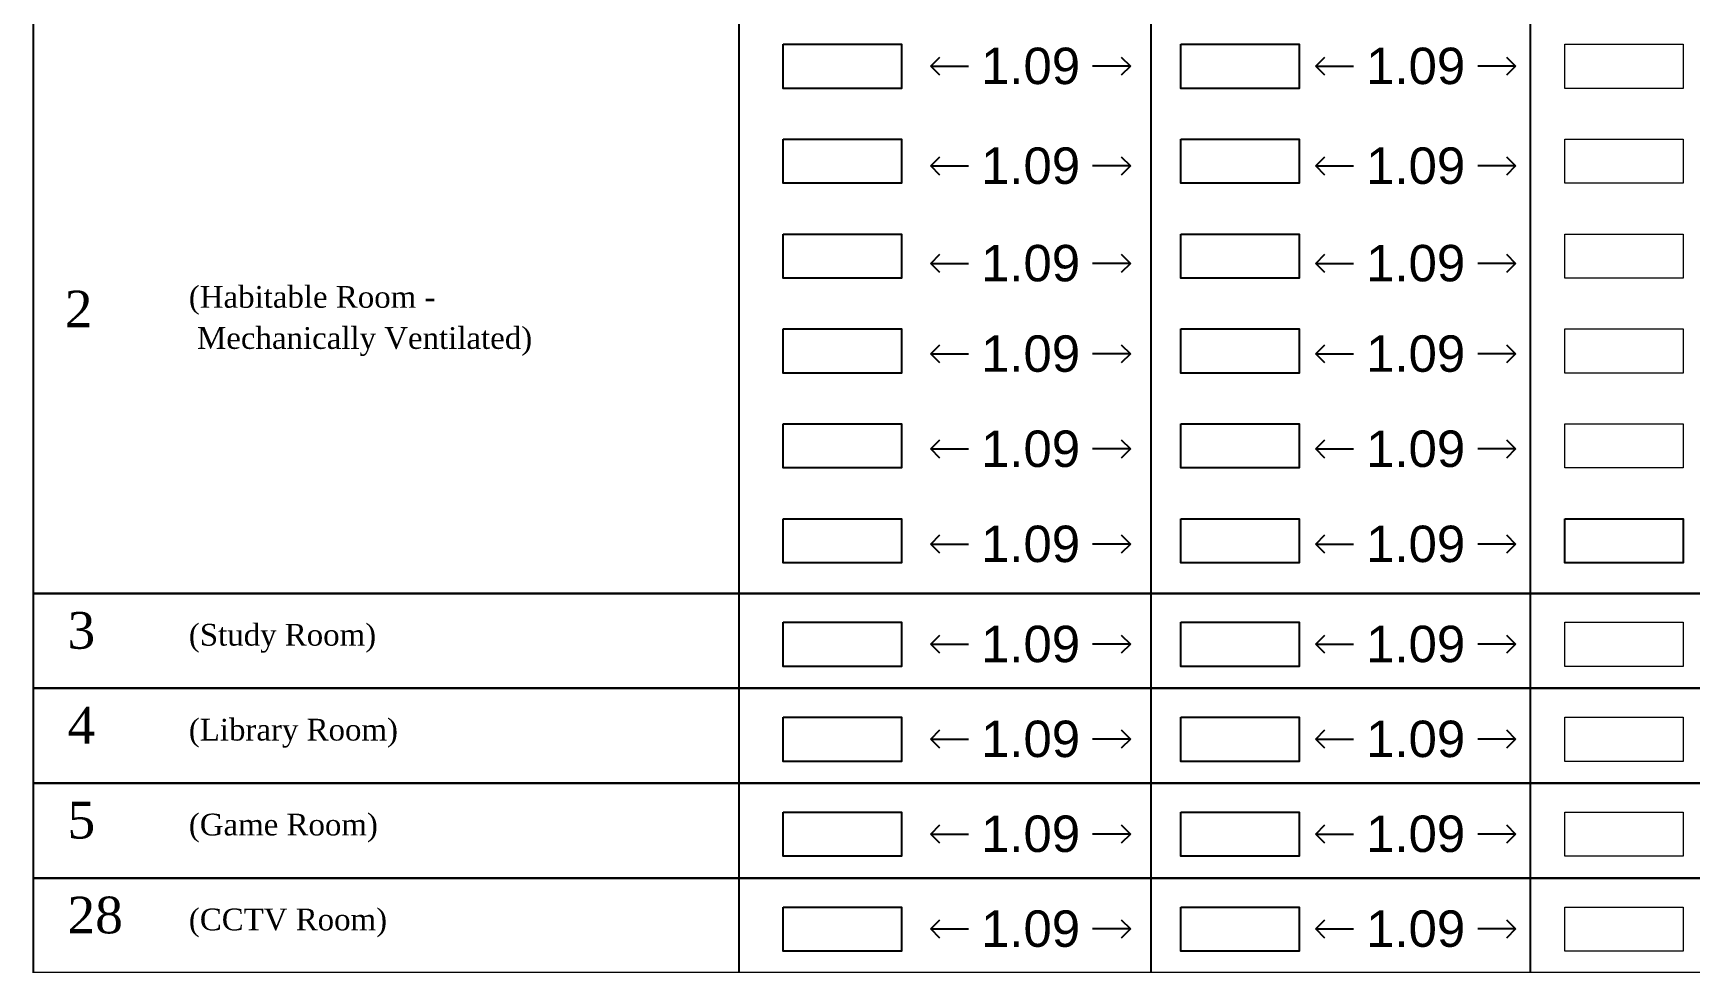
# Model space of a CAD drawing. Header units: millimetres. Extents: x -9481 to -9286, y 28694 to 28853.
# Drawn here: x -9461.73 to -9452.65, y 28756.23 to 28761.33 of the extents above; entities that cross this region are included whole.
import ezdxf

# ---------------------------------------------------------------- set-up
doc = ezdxf.new("R2010")
doc.units = ezdxf.units.MM
doc.header["$PDMODE"] = 34
doc.header["$PDSIZE"] = -15
doc.linetypes.add('CONTINULUS', pattern=[0])
for name, color, linetype, plot in [('BLK_1_FLR_0_REGULAR_ROOM_2', 7, 'Continuous', False), ('BLK_1_FLR_0_REGULAR_ROOM_3', 7, 'Continuous', False), ('BLK_1_FLR_0_REGULAR_ROOM_4', 7, 'Continuous', False), ('BLK_1_FLR_0_REGULAR_ROOM_5', 7, 'Continuous', False), ('BLK_1_FLR_0_REGULAR_ROOM_6', 7, 'Continuous', False), ('BLK_1_FLR_1_REGULAR_ROOM_1', 7, 'Continuous', False), ('BLK_1_FLR_1_REGULAR_ROOM_2', 7, 'Continuous', False), ('BLK_1_FLR_1_REGULAR_ROOM_6', 7, 'Continuous', False), ('BLK_1_FLR_2_REGULAR_ROOM_6', 7, 'Continuous', False)]:
    doc.layers.add(name, color=color, linetype=linetype, plot=plot)
for name, color, linetype in [('BLK_1_FLR_1_REGULAR_ROOM_3', 7, 'Continuous'), ('BLK_1_FLR_1_REGULAR_ROOM_4', 7, 'Continuous'), ('BLK_1_FLR_1_REGULAR_ROOM_5', 7, 'Continuous')]:
    doc.layers.add(name, color=color, linetype=linetype)
for name, color, linetype, lineweight in [('BLK_1_FLR_2_REGULAR_ROOM_1', 7, 'Continuous', 0), ('BLK_1_FLR_2_REGULAR_ROOM_2', 7, 'Continuous', 0), ('BLK_1_FLR_2_REGULAR_ROOM_3', 7, 'Continuous', 0), ('BLK_1_FLR_2_REGULAR_ROOM_4', 7, 'Continuous', 0), ('BLK_1_FLR_2_REGULAR_ROOM_5', 7, 'Continuous', 0), ('PLAN', 7, 'Continuous', 40)]:
    doc.layers.add(name, color=color, linetype=linetype, lineweight=lineweight)
doc.styles.add('Arial', font='arial.ttf', dxfattribs={"height": 0.2})
doc.styles.add('MtXpl_Georgia', font='georgiab.ttf')
doc.styles.add('style2', font='arial.ttf', dxfattribs={"height": 0.3})
doc.dimstyles.new('INT DIM', dxfattribs={"dimtxt": 0.3, "dimasz": 0.1, "dimexe": 0.18, "dimexo": 0.0625, "dimgap": 0.09, "dimtad": 0, "dimzin": 0, "dimdsep": 46, "dimtxsty": 'style2', "dimblk": 'OPEN90', "dimcen": 0.09, "dimse1": 1, "dimse2": 1, "dimclrd": 250, "dimclrt": 256, "dimadec": 0, "dimazin": 0, "dimtfac": 1, "dimtofl": 0, "dimtmove": 0, "dimatfit": 3, "dimfxl": 1, "dimtolj": 1, "dimtzin": 0, "dimlwd": -1, "dimarcsym": 0})

# ---------------------------------------------------------------- blocks, each defined once
blk = doc.blocks.new('_Open90')
at = {"layer": 'PLAN', "color": 0, "lineweight": -2}
for p, q in [((0, 0), (-1, 0)), ((-0.5, 0.5), (0, 0)), ((0, 0), (-0.5, -0.5))]:
    blk.add_line(p, q, dxfattribs=at)
blk = doc.blocks.new('*D77')
at = {"layer": 'BLK_1_FLR_1_REGULAR_ROOM_1', "color": 250}
for p, q in [((-9456.709144, 28761.152027), (-9456.601956, 28761.152027)), ((-9455.814168, 28761.152027), (-9455.921356, 28761.152027))]:
    blk.add_line(p, q, dxfattribs=at)
at = {"layer": 'Defpoints', "color": 0}
for p in [(-9456.809144, 28761.272102), (-9455.714168, 28761.272102), (-9455.714168, 28761.152027)]:
    blk.add_point(p, dxfattribs=at)
at = {"layer": 'BLK_1_FLR_1_REGULAR_ROOM_1', "color": 250, "xscale": 0.1, "yscale": 0.1, "zscale": 0.1, "rotation": 180}
blk.add_blockref('_Open90', (-9456.809144, 28761.152027), dxfattribs=at)
at = {"layer": 'BLK_1_FLR_1_REGULAR_ROOM_1', "color": 250, "xscale": 0.1, "yscale": 0.1, "zscale": 0.1}
blk.add_blockref('_Open90', (-9455.714168, 28761.152027), dxfattribs=at)
at = {"layer": 'BLK_1_FLR_1_REGULAR_ROOM_1', "linetype": 'CONTINULUS', "ltscale": 0.05, "insert": (-9456.261656, 28761.152027), "char_height": 0.2, "attachment_point": 5, "style": 'Arial', "bg_fill": 3, "box_fill_scale": 1.1, "bg_fill_color": 256, "bg_fill_true_color": 13158600, "bg_fill_transparency": 0}
blk.add_mtext('\\A1;1.09', dxfattribs=at)
blk = doc.blocks.new('*D78')
at = {"layer": 'BLK_1_FLR_1_REGULAR_ROOM_1', "color": 250}
for p, q in [((-9454.597308, 28761.152027), (-9454.490119, 28761.152027)), ((-9453.702331, 28761.152027), (-9453.809519, 28761.152027))]:
    blk.add_line(p, q, dxfattribs=at)
at = {"layer": 'Defpoints', "color": 0}
for p in [(-9454.697308, 28761.272102), (-9453.602331, 28761.272102), (-9453.602331, 28761.152027)]:
    blk.add_point(p, dxfattribs=at)
at = {"layer": 'BLK_1_FLR_1_REGULAR_ROOM_1', "color": 250, "xscale": 0.1, "yscale": 0.1, "zscale": 0.1, "rotation": 180}
blk.add_blockref('_Open90', (-9454.697308, 28761.152027), dxfattribs=at)
at = {"layer": 'BLK_1_FLR_1_REGULAR_ROOM_1', "color": 250, "xscale": 0.1, "yscale": 0.1, "zscale": 0.1}
blk.add_blockref('_Open90', (-9453.602331, 28761.152027), dxfattribs=at)
at = {"layer": 'BLK_1_FLR_1_REGULAR_ROOM_1', "linetype": 'CONTINULUS', "ltscale": 0.05, "insert": (-9454.149819, 28761.152027), "char_height": 0.2, "attachment_point": 5, "style": 'Arial', "bg_fill": 3, "box_fill_scale": 1.1, "bg_fill_color": 256, "bg_fill_true_color": 13158600, "bg_fill_transparency": 0}
blk.add_mtext('\\A1;1.09', dxfattribs=at)
blk = doc.blocks.new('*D82')
at = {"layer": 'BLK_1_FLR_0_REGULAR_ROOM_2', "color": 250}
for p, q in [((-9456.709144, 28760.604614), (-9456.601956, 28760.604614)), ((-9455.814168, 28760.604614), (-9455.921356, 28760.604614))]:
    blk.add_line(p, q, dxfattribs=at)
at = {"layer": 'Defpoints', "color": 0}
for p in [(-9456.809144, 28760.724689), (-9455.714168, 28760.724689), (-9455.714168, 28760.604614)]:
    blk.add_point(p, dxfattribs=at)
at = {"layer": 'BLK_1_FLR_0_REGULAR_ROOM_2', "color": 250, "xscale": 0.1, "yscale": 0.1, "zscale": 0.1, "rotation": 180}
blk.add_blockref('_Open90', (-9456.809144, 28760.604614), dxfattribs=at)
at = {"layer": 'BLK_1_FLR_0_REGULAR_ROOM_2', "color": 250, "xscale": 0.1, "yscale": 0.1, "zscale": 0.1}
blk.add_blockref('_Open90', (-9455.714168, 28760.604614), dxfattribs=at)
at = {"layer": 'BLK_1_FLR_0_REGULAR_ROOM_2', "linetype": 'CONTINULUS', "ltscale": 0.05, "insert": (-9456.261656, 28760.604614), "char_height": 0.2, "attachment_point": 5, "style": 'Arial', "bg_fill": 3, "box_fill_scale": 1.1, "bg_fill_color": 256, "bg_fill_true_color": 13158600, "bg_fill_transparency": 0}
blk.add_mtext('\\A1;1.09', dxfattribs=at)
blk = doc.blocks.new('*D83')
at = {"layer": 'BLK_1_FLR_1_REGULAR_ROOM_2', "color": 250}
for p, q in [((-9454.597308, 28760.604614), (-9454.490119, 28760.604614)), ((-9453.702331, 28760.604614), (-9453.809519, 28760.604614))]:
    blk.add_line(p, q, dxfattribs=at)
at = {"layer": 'Defpoints', "color": 0}
for p in [(-9454.697308, 28760.724689), (-9453.602331, 28760.724689), (-9453.602331, 28760.604614)]:
    blk.add_point(p, dxfattribs=at)
at = {"layer": 'BLK_1_FLR_1_REGULAR_ROOM_2', "color": 250, "xscale": 0.1, "yscale": 0.1, "zscale": 0.1, "rotation": 180}
blk.add_blockref('_Open90', (-9454.697308, 28760.604614), dxfattribs=at)
at = {"layer": 'BLK_1_FLR_1_REGULAR_ROOM_2', "color": 250, "xscale": 0.1, "yscale": 0.1, "zscale": 0.1}
blk.add_blockref('_Open90', (-9453.602331, 28760.604614), dxfattribs=at)
at = {"layer": 'BLK_1_FLR_1_REGULAR_ROOM_2', "linetype": 'CONTINULUS', "ltscale": 0.05, "insert": (-9454.149819, 28760.604614), "char_height": 0.2, "attachment_point": 5, "style": 'Arial', "bg_fill": 3, "box_fill_scale": 1.1, "bg_fill_color": 256, "bg_fill_true_color": 13158600, "bg_fill_transparency": 0}
blk.add_mtext('\\A1;1.09', dxfattribs=at)
blk = doc.blocks.new('*D87')
at = {"layer": 'BLK_1_FLR_0_REGULAR_ROOM_3', "color": 250}
for p, q in [((-9456.709144, 28760.069964), (-9456.601956, 28760.069964)), ((-9455.814168, 28760.069964), (-9455.921356, 28760.069964))]:
    blk.add_line(p, q, dxfattribs=at)
at = {"layer": 'Defpoints', "color": 0}
for p in [(-9456.809144, 28760.190038), (-9455.714168, 28760.190038), (-9455.714168, 28760.069964)]:
    blk.add_point(p, dxfattribs=at)
at = {"layer": 'BLK_1_FLR_0_REGULAR_ROOM_3', "color": 250, "xscale": 0.1, "yscale": 0.1, "zscale": 0.1, "rotation": 180}
blk.add_blockref('_Open90', (-9456.809144, 28760.069964), dxfattribs=at)
at = {"layer": 'BLK_1_FLR_0_REGULAR_ROOM_3', "color": 250, "xscale": 0.1, "yscale": 0.1, "zscale": 0.1}
blk.add_blockref('_Open90', (-9455.714168, 28760.069964), dxfattribs=at)
at = {"layer": 'BLK_1_FLR_0_REGULAR_ROOM_3', "linetype": 'CONTINULUS', "ltscale": 0.05, "insert": (-9456.261656, 28760.069964), "char_height": 0.2, "attachment_point": 5, "style": 'Arial', "bg_fill": 3, "box_fill_scale": 1.1, "bg_fill_color": 256, "bg_fill_true_color": 13158600, "bg_fill_transparency": 0}
blk.add_mtext('\\A1;1.09', dxfattribs=at)
blk = doc.blocks.new('*D88')
at = {"layer": 'BLK_1_FLR_1_REGULAR_ROOM_3', "color": 250}
for p, q in [((-9454.597308, 28760.069964), (-9454.490119, 28760.069964)), ((-9453.702331, 28760.069964), (-9453.809519, 28760.069964))]:
    blk.add_line(p, q, dxfattribs=at)
at = {"layer": 'Defpoints', "color": 0}
for p in [(-9454.697308, 28760.190038), (-9453.602331, 28760.190038), (-9453.602331, 28760.069964)]:
    blk.add_point(p, dxfattribs=at)
at = {"layer": 'BLK_1_FLR_1_REGULAR_ROOM_3', "color": 250, "xscale": 0.1, "yscale": 0.1, "zscale": 0.1, "rotation": 180}
blk.add_blockref('_Open90', (-9454.697308, 28760.069964), dxfattribs=at)
at = {"layer": 'BLK_1_FLR_1_REGULAR_ROOM_3', "color": 250, "xscale": 0.1, "yscale": 0.1, "zscale": 0.1}
blk.add_blockref('_Open90', (-9453.602331, 28760.069964), dxfattribs=at)
at = {"layer": 'BLK_1_FLR_1_REGULAR_ROOM_3', "linetype": 'CONTINULUS', "ltscale": 0.05, "insert": (-9454.149819, 28760.069964), "char_height": 0.2, "attachment_point": 5, "style": 'Arial', "bg_fill": 3, "box_fill_scale": 1.1, "bg_fill_color": 256, "bg_fill_true_color": 13158600, "bg_fill_transparency": 0}
blk.add_mtext('\\A1;1.09', dxfattribs=at)
blk = doc.blocks.new('*D92')
at = {"layer": 'BLK_1_FLR_0_REGULAR_ROOM_4', "color": 250, "ltscale": 0.75}
for p, q in [((-9456.709144, 28759.573484), (-9456.601956, 28759.573484)), ((-9455.814168, 28759.573484), (-9455.921356, 28759.573484))]:
    blk.add_line(p, q, dxfattribs=at)
at = {"layer": 'Defpoints', "color": 0}
for p in [(-9456.809144, 28759.693558), (-9455.714168, 28759.693558), (-9455.714168, 28759.573484)]:
    blk.add_point(p, dxfattribs=at)
at = {"layer": 'BLK_1_FLR_0_REGULAR_ROOM_4', "color": 250, "xscale": 0.1, "yscale": 0.1, "zscale": 0.1, "rotation": 180}
blk.add_blockref('_Open90', (-9456.809144, 28759.573484), dxfattribs=at)
at = {"layer": 'BLK_1_FLR_0_REGULAR_ROOM_4', "color": 250, "xscale": 0.1, "yscale": 0.1, "zscale": 0.1}
blk.add_blockref('_Open90', (-9455.714168, 28759.573484), dxfattribs=at)
at = {"layer": 'BLK_1_FLR_0_REGULAR_ROOM_4', "linetype": 'CONTINULUS', "ltscale": 0.05, "insert": (-9456.261656, 28759.573484), "char_height": 0.2, "attachment_point": 5, "style": 'Arial', "bg_fill": 3, "box_fill_scale": 1.1, "bg_fill_color": 256, "bg_fill_true_color": 13158600, "bg_fill_transparency": 0}
blk.add_mtext('\\A1;1.09', dxfattribs=at)
blk = doc.blocks.new('*D93')
at = {"layer": 'BLK_1_FLR_1_REGULAR_ROOM_4', "color": 250}
for p, q in [((-9454.597308, 28759.573484), (-9454.490119, 28759.573484)), ((-9453.702331, 28759.573484), (-9453.809519, 28759.573484))]:
    blk.add_line(p, q, dxfattribs=at)
at = {"layer": 'Defpoints', "color": 0}
for p in [(-9454.697308, 28759.693558), (-9453.602331, 28759.693558), (-9453.602331, 28759.573484)]:
    blk.add_point(p, dxfattribs=at)
at = {"layer": 'BLK_1_FLR_1_REGULAR_ROOM_4', "color": 250, "xscale": 0.1, "yscale": 0.1, "zscale": 0.1, "rotation": 180}
blk.add_blockref('_Open90', (-9454.697308, 28759.573484), dxfattribs=at)
at = {"layer": 'BLK_1_FLR_1_REGULAR_ROOM_4', "color": 250, "xscale": 0.1, "yscale": 0.1, "zscale": 0.1}
blk.add_blockref('_Open90', (-9453.602331, 28759.573484), dxfattribs=at)
at = {"layer": 'BLK_1_FLR_1_REGULAR_ROOM_4', "linetype": 'CONTINULUS', "ltscale": 0.05, "insert": (-9454.149819, 28759.573484), "char_height": 0.2, "attachment_point": 5, "style": 'Arial', "bg_fill": 3, "box_fill_scale": 1.1, "bg_fill_color": 256, "bg_fill_true_color": 13158600, "bg_fill_transparency": 0}
blk.add_mtext('\\A1;1.09', dxfattribs=at)
blk = doc.blocks.new('*D97')
at = {"layer": 'BLK_1_FLR_0_REGULAR_ROOM_5', "color": 250}
for p, q in [((-9456.709144, 28759.051537), (-9456.601956, 28759.051537)), ((-9455.814168, 28759.051537), (-9455.921356, 28759.051537))]:
    blk.add_line(p, q, dxfattribs=at)
at = {"layer": 'Defpoints', "color": 0}
for p in [(-9456.809144, 28759.171612), (-9455.714168, 28759.171612), (-9455.714168, 28759.051537)]:
    blk.add_point(p, dxfattribs=at)
at = {"layer": 'BLK_1_FLR_0_REGULAR_ROOM_5', "color": 250, "xscale": 0.1, "yscale": 0.1, "zscale": 0.1, "rotation": 180}
blk.add_blockref('_Open90', (-9456.809144, 28759.051537), dxfattribs=at)
at = {"layer": 'BLK_1_FLR_0_REGULAR_ROOM_5', "color": 250, "xscale": 0.1, "yscale": 0.1, "zscale": 0.1}
blk.add_blockref('_Open90', (-9455.714168, 28759.051537), dxfattribs=at)
at = {"layer": 'BLK_1_FLR_0_REGULAR_ROOM_5', "linetype": 'CONTINULUS', "ltscale": 0.05, "insert": (-9456.261656, 28759.051537), "char_height": 0.2, "attachment_point": 5, "style": 'Arial', "bg_fill": 3, "box_fill_scale": 1.1, "bg_fill_color": 256, "bg_fill_true_color": 13158600, "bg_fill_transparency": 0}
blk.add_mtext('\\A1;1.09', dxfattribs=at)
blk = doc.blocks.new('*D98')
at = {"layer": 'BLK_1_FLR_1_REGULAR_ROOM_5', "color": 250}
for p, q in [((-9454.597308, 28759.051537), (-9454.490119, 28759.051537)), ((-9453.702331, 28759.051537), (-9453.809519, 28759.051537))]:
    blk.add_line(p, q, dxfattribs=at)
at = {"layer": 'Defpoints', "color": 0}
for p in [(-9454.697308, 28759.171612), (-9453.602331, 28759.171612), (-9453.602331, 28759.051537)]:
    blk.add_point(p, dxfattribs=at)
at = {"layer": 'BLK_1_FLR_1_REGULAR_ROOM_5', "color": 250, "xscale": 0.1, "yscale": 0.1, "zscale": 0.1, "rotation": 180}
blk.add_blockref('_Open90', (-9454.697308, 28759.051537), dxfattribs=at)
at = {"layer": 'BLK_1_FLR_1_REGULAR_ROOM_5', "color": 250, "xscale": 0.1, "yscale": 0.1, "zscale": 0.1}
blk.add_blockref('_Open90', (-9453.602331, 28759.051537), dxfattribs=at)
at = {"layer": 'BLK_1_FLR_1_REGULAR_ROOM_5', "linetype": 'CONTINULUS', "ltscale": 0.05, "insert": (-9454.149819, 28759.051537), "char_height": 0.2, "attachment_point": 5, "style": 'Arial', "bg_fill": 3, "box_fill_scale": 1.1, "bg_fill_color": 256, "bg_fill_true_color": 13158600, "bg_fill_transparency": 0}
blk.add_mtext('\\A1;1.09', dxfattribs=at)
blk = doc.blocks.new('*D102')
at = {"layer": 'BLK_1_FLR_0_REGULAR_ROOM_6', "color": 250}
for p, q in [((-9456.709144, 28758.52962), (-9456.601956, 28758.52962)), ((-9455.814168, 28758.52962), (-9455.921356, 28758.52962))]:
    blk.add_line(p, q, dxfattribs=at)
at = {"layer": 'Defpoints', "color": 0}
for p in [(-9456.809144, 28758.649695), (-9455.714168, 28758.649695), (-9455.714168, 28758.52962)]:
    blk.add_point(p, dxfattribs=at)
at = {"layer": 'BLK_1_FLR_0_REGULAR_ROOM_6', "color": 250, "xscale": 0.1, "yscale": 0.1, "zscale": 0.1, "rotation": 180}
blk.add_blockref('_Open90', (-9456.809144, 28758.52962), dxfattribs=at)
at = {"layer": 'BLK_1_FLR_0_REGULAR_ROOM_6', "color": 250, "xscale": 0.1, "yscale": 0.1, "zscale": 0.1}
blk.add_blockref('_Open90', (-9455.714168, 28758.52962), dxfattribs=at)
at = {"layer": 'BLK_1_FLR_0_REGULAR_ROOM_6', "linetype": 'CONTINULUS', "ltscale": 0.05, "insert": (-9456.261656, 28758.52962), "char_height": 0.2, "attachment_point": 5, "style": 'Arial', "bg_fill": 3, "box_fill_scale": 1.1, "bg_fill_color": 256, "bg_fill_true_color": 13158600, "bg_fill_transparency": 0}
blk.add_mtext('\\A1;1.09', dxfattribs=at)
blk = doc.blocks.new('*D103')
at = {"layer": 'BLK_1_FLR_1_REGULAR_ROOM_6', "color": 250}
for p, q in [((-9454.597308, 28758.52962), (-9454.490119, 28758.52962)), ((-9453.702331, 28758.52962), (-9453.809519, 28758.52962))]:
    blk.add_line(p, q, dxfattribs=at)
at = {"layer": 'Defpoints', "color": 0}
for p in [(-9454.697308, 28758.649695), (-9453.602331, 28758.649695), (-9453.602331, 28758.52962)]:
    blk.add_point(p, dxfattribs=at)
at = {"layer": 'BLK_1_FLR_1_REGULAR_ROOM_6', "color": 250, "xscale": 0.1, "yscale": 0.1, "zscale": 0.1, "rotation": 180}
blk.add_blockref('_Open90', (-9454.697308, 28758.52962), dxfattribs=at)
at = {"layer": 'BLK_1_FLR_1_REGULAR_ROOM_6', "color": 250, "xscale": 0.1, "yscale": 0.1, "zscale": 0.1}
blk.add_blockref('_Open90', (-9453.602331, 28758.52962), dxfattribs=at)
at = {"layer": 'BLK_1_FLR_1_REGULAR_ROOM_6', "linetype": 'CONTINULUS', "ltscale": 0.05, "insert": (-9454.149819, 28758.52962), "char_height": 0.2, "attachment_point": 5, "style": 'Arial', "bg_fill": 3, "box_fill_scale": 1.1, "bg_fill_color": 256, "bg_fill_true_color": 13158600, "bg_fill_transparency": 0}
blk.add_mtext('\\A1;1.09', dxfattribs=at)
blk = doc.blocks.new('*D107')
at = {"layer": 'BLK_1_FLR_1_REGULAR_ROOM_1', "color": 250}
for p, q in [((-9456.709144, 28757.980366), (-9456.601956, 28757.980366)), ((-9455.814168, 28757.980366), (-9455.921356, 28757.980366))]:
    blk.add_line(p, q, dxfattribs=at)
at = {"layer": 'Defpoints', "color": 0}
for p in [(-9456.809144, 28758.100441), (-9455.714168, 28758.100441), (-9455.714168, 28757.980366)]:
    blk.add_point(p, dxfattribs=at)
at = {"layer": 'BLK_1_FLR_1_REGULAR_ROOM_1', "color": 250, "xscale": 0.1, "yscale": 0.1, "zscale": 0.1, "rotation": 180}
blk.add_blockref('_Open90', (-9456.809144, 28757.980366), dxfattribs=at)
at = {"layer": 'BLK_1_FLR_1_REGULAR_ROOM_1', "color": 250, "xscale": 0.1, "yscale": 0.1, "zscale": 0.1}
blk.add_blockref('_Open90', (-9455.714168, 28757.980366), dxfattribs=at)
at = {"layer": 'BLK_1_FLR_1_REGULAR_ROOM_1', "linetype": 'CONTINULUS', "ltscale": 0.05, "insert": (-9456.261656, 28757.980366), "char_height": 0.2, "attachment_point": 5, "style": 'Arial', "bg_fill": 3, "box_fill_scale": 1.1, "bg_fill_color": 256, "bg_fill_true_color": 13158600, "bg_fill_transparency": 0}
blk.add_mtext('\\A1;1.09', dxfattribs=at)
blk = doc.blocks.new('*D108')
at = {"layer": 'BLK_1_FLR_1_REGULAR_ROOM_1', "color": 250}
for p, q in [((-9454.597308, 28757.980366), (-9454.490119, 28757.980366)), ((-9453.702331, 28757.980366), (-9453.809519, 28757.980366))]:
    blk.add_line(p, q, dxfattribs=at)
at = {"layer": 'Defpoints', "color": 0}
for p in [(-9454.697308, 28758.100441), (-9453.602331, 28758.100441), (-9453.602331, 28757.980366)]:
    blk.add_point(p, dxfattribs=at)
at = {"layer": 'BLK_1_FLR_1_REGULAR_ROOM_1', "color": 250, "xscale": 0.1, "yscale": 0.1, "zscale": 0.1, "rotation": 180}
blk.add_blockref('_Open90', (-9454.697308, 28757.980366), dxfattribs=at)
at = {"layer": 'BLK_1_FLR_1_REGULAR_ROOM_1', "color": 250, "xscale": 0.1, "yscale": 0.1, "zscale": 0.1}
blk.add_blockref('_Open90', (-9453.602331, 28757.980366), dxfattribs=at)
at = {"layer": 'BLK_1_FLR_1_REGULAR_ROOM_1', "linetype": 'CONTINULUS', "ltscale": 0.05, "insert": (-9454.149819, 28757.980366), "char_height": 0.2, "attachment_point": 5, "style": 'Arial', "bg_fill": 3, "box_fill_scale": 1.1, "bg_fill_color": 256, "bg_fill_true_color": 13158600, "bg_fill_transparency": 0}
blk.add_mtext('\\A1;1.09', dxfattribs=at)
blk = doc.blocks.new('*D114')
at = {"layer": 'BLK_1_FLR_1_REGULAR_ROOM_1', "color": 250}
for p, q in [((-9456.709144, 28757.45972), (-9456.601956, 28757.45972)), ((-9455.814168, 28757.45972), (-9455.921356, 28757.45972))]:
    blk.add_line(p, q, dxfattribs=at)
at = {"layer": 'Defpoints', "color": 0}
for p in [(-9456.809144, 28757.579794), (-9455.714168, 28757.579794), (-9455.714168, 28757.45972)]:
    blk.add_point(p, dxfattribs=at)
at = {"layer": 'BLK_1_FLR_1_REGULAR_ROOM_1', "color": 250, "xscale": 0.1, "yscale": 0.1, "zscale": 0.1, "rotation": 180}
blk.add_blockref('_Open90', (-9456.809144, 28757.45972), dxfattribs=at)
at = {"layer": 'BLK_1_FLR_1_REGULAR_ROOM_1', "color": 250, "xscale": 0.1, "yscale": 0.1, "zscale": 0.1}
blk.add_blockref('_Open90', (-9455.714168, 28757.45972), dxfattribs=at)
at = {"layer": 'BLK_1_FLR_1_REGULAR_ROOM_1', "linetype": 'CONTINULUS', "ltscale": 0.05, "insert": (-9456.261656, 28757.45972), "char_height": 0.2, "attachment_point": 5, "style": 'Arial', "bg_fill": 3, "box_fill_scale": 1.1, "bg_fill_color": 256, "bg_fill_true_color": 13158600, "bg_fill_transparency": 0}
blk.add_mtext('\\A1;1.09', dxfattribs=at)
blk = doc.blocks.new('*D115')
at = {"layer": 'BLK_1_FLR_1_REGULAR_ROOM_1', "color": 250}
for p, q in [((-9454.597308, 28757.45972), (-9454.490119, 28757.45972)), ((-9453.702331, 28757.45972), (-9453.809519, 28757.45972))]:
    blk.add_line(p, q, dxfattribs=at)
at = {"layer": 'Defpoints', "color": 0}
for p in [(-9454.697308, 28757.579794), (-9453.602331, 28757.579794), (-9453.602331, 28757.45972)]:
    blk.add_point(p, dxfattribs=at)
at = {"layer": 'BLK_1_FLR_1_REGULAR_ROOM_1', "color": 250, "xscale": 0.1, "yscale": 0.1, "zscale": 0.1, "rotation": 180}
blk.add_blockref('_Open90', (-9454.697308, 28757.45972), dxfattribs=at)
at = {"layer": 'BLK_1_FLR_1_REGULAR_ROOM_1', "color": 250, "xscale": 0.1, "yscale": 0.1, "zscale": 0.1}
blk.add_blockref('_Open90', (-9453.602331, 28757.45972), dxfattribs=at)
at = {"layer": 'BLK_1_FLR_1_REGULAR_ROOM_1', "linetype": 'CONTINULUS', "ltscale": 0.05, "insert": (-9454.149819, 28757.45972), "char_height": 0.2, "attachment_point": 5, "style": 'Arial', "bg_fill": 3, "box_fill_scale": 1.1, "bg_fill_color": 256, "bg_fill_true_color": 13158600, "bg_fill_transparency": 0}
blk.add_mtext('\\A1;1.09', dxfattribs=at)
blk = doc.blocks.new('*D121')
at = {"layer": 'BLK_1_FLR_1_REGULAR_ROOM_1', "color": 250}
for p, q in [((-9456.709144, 28756.939073), (-9456.601956, 28756.939073)), ((-9455.814168, 28756.939073), (-9455.921356, 28756.939073))]:
    blk.add_line(p, q, dxfattribs=at)
at = {"layer": 'Defpoints', "color": 0}
for p in [(-9456.809144, 28757.059147), (-9455.714168, 28757.059147), (-9455.714168, 28756.939073)]:
    blk.add_point(p, dxfattribs=at)
at = {"layer": 'BLK_1_FLR_1_REGULAR_ROOM_1', "color": 250, "xscale": 0.1, "yscale": 0.1, "zscale": 0.1, "rotation": 180}
blk.add_blockref('_Open90', (-9456.809144, 28756.939073), dxfattribs=at)
at = {"layer": 'BLK_1_FLR_1_REGULAR_ROOM_1', "color": 250, "xscale": 0.1, "yscale": 0.1, "zscale": 0.1}
blk.add_blockref('_Open90', (-9455.714168, 28756.939073), dxfattribs=at)
at = {"layer": 'BLK_1_FLR_1_REGULAR_ROOM_1', "linetype": 'CONTINULUS', "ltscale": 0.05, "insert": (-9456.261656, 28756.939073), "char_height": 0.2, "attachment_point": 5, "style": 'Arial', "bg_fill": 3, "box_fill_scale": 1.1, "bg_fill_color": 256, "bg_fill_true_color": 13158600, "bg_fill_transparency": 0}
blk.add_mtext('\\A1;1.09', dxfattribs=at)
blk = doc.blocks.new('*D122')
at = {"layer": 'BLK_1_FLR_1_REGULAR_ROOM_1', "color": 250}
for p, q in [((-9454.597308, 28756.939073), (-9454.490119, 28756.939073)), ((-9453.702331, 28756.939073), (-9453.809519, 28756.939073))]:
    blk.add_line(p, q, dxfattribs=at)
at = {"layer": 'Defpoints', "color": 0}
for p in [(-9454.697308, 28757.059147), (-9453.602331, 28757.059147), (-9453.602331, 28756.939073)]:
    blk.add_point(p, dxfattribs=at)
at = {"layer": 'BLK_1_FLR_1_REGULAR_ROOM_1', "color": 250, "xscale": 0.1, "yscale": 0.1, "zscale": 0.1, "rotation": 180}
blk.add_blockref('_Open90', (-9454.697308, 28756.939073), dxfattribs=at)
at = {"layer": 'BLK_1_FLR_1_REGULAR_ROOM_1', "color": 250, "xscale": 0.1, "yscale": 0.1, "zscale": 0.1}
blk.add_blockref('_Open90', (-9453.602331, 28756.939073), dxfattribs=at)
at = {"layer": 'BLK_1_FLR_1_REGULAR_ROOM_1', "linetype": 'CONTINULUS', "ltscale": 0.05, "insert": (-9454.149819, 28756.939073), "char_height": 0.2, "attachment_point": 5, "style": 'Arial', "bg_fill": 3, "box_fill_scale": 1.1, "bg_fill_color": 256, "bg_fill_true_color": 13158600, "bg_fill_transparency": 0}
blk.add_mtext('\\A1;1.09', dxfattribs=at)
blk = doc.blocks.new('*D128')
at = {"layer": 'BLK_1_FLR_1_REGULAR_ROOM_1', "color": 250}
for p, q in [((-9456.709144, 28756.418426), (-9456.601956, 28756.418426)), ((-9455.814168, 28756.418426), (-9455.921356, 28756.418426))]:
    blk.add_line(p, q, dxfattribs=at)
at = {"layer": 'Defpoints', "color": 0}
for p in [(-9456.809144, 28756.5385), (-9455.714168, 28756.5385), (-9455.714168, 28756.418426)]:
    blk.add_point(p, dxfattribs=at)
at = {"layer": 'BLK_1_FLR_1_REGULAR_ROOM_1', "color": 250, "xscale": 0.1, "yscale": 0.1, "zscale": 0.1, "rotation": 180}
blk.add_blockref('_Open90', (-9456.809144, 28756.418426), dxfattribs=at)
at = {"layer": 'BLK_1_FLR_1_REGULAR_ROOM_1', "color": 250, "xscale": 0.1, "yscale": 0.1, "zscale": 0.1}
blk.add_blockref('_Open90', (-9455.714168, 28756.418426), dxfattribs=at)
at = {"layer": 'BLK_1_FLR_1_REGULAR_ROOM_1', "linetype": 'CONTINULUS', "ltscale": 0.05, "insert": (-9456.261656, 28756.418426), "char_height": 0.2, "attachment_point": 5, "style": 'Arial', "bg_fill": 3, "box_fill_scale": 1.1, "bg_fill_color": 256, "bg_fill_true_color": 13158600, "bg_fill_transparency": 0}
blk.add_mtext('\\A1;1.09', dxfattribs=at)
blk = doc.blocks.new('*D129')
at = {"layer": 'BLK_1_FLR_1_REGULAR_ROOM_1', "color": 250}
for p, q in [((-9454.597308, 28756.418426), (-9454.490119, 28756.418426)), ((-9453.702331, 28756.418426), (-9453.809519, 28756.418426))]:
    blk.add_line(p, q, dxfattribs=at)
at = {"layer": 'Defpoints', "color": 0}
for p in [(-9454.697308, 28756.5385), (-9453.602331, 28756.5385), (-9453.602331, 28756.418426)]:
    blk.add_point(p, dxfattribs=at)
at = {"layer": 'BLK_1_FLR_1_REGULAR_ROOM_1', "color": 250, "xscale": 0.1, "yscale": 0.1, "zscale": 0.1, "rotation": 180}
blk.add_blockref('_Open90', (-9454.697308, 28756.418426), dxfattribs=at)
at = {"layer": 'BLK_1_FLR_1_REGULAR_ROOM_1', "color": 250, "xscale": 0.1, "yscale": 0.1, "zscale": 0.1}
blk.add_blockref('_Open90', (-9453.602331, 28756.418426), dxfattribs=at)
at = {"layer": 'BLK_1_FLR_1_REGULAR_ROOM_1', "linetype": 'CONTINULUS', "ltscale": 0.05, "insert": (-9454.149819, 28756.418426), "char_height": 0.2, "attachment_point": 5, "style": 'Arial', "bg_fill": 3, "box_fill_scale": 1.1, "bg_fill_color": 256, "bg_fill_true_color": 13158600, "bg_fill_transparency": 0}
blk.add_mtext('\\A1;1.09', dxfattribs=at)

msp = doc.modelspace()

# ---------------------------------------------------------------- linework, layer by layer
for p, q in [((-9461.731845, 28761.38323), (-9461.731845, 28758.259349)), ((-9457.862239, 28761.38323), (-9457.862239, 28760.862583)), ((-9455.60159, 28761.38323), (-9455.60159, 28760.862583)), ((-9453.52083, 28761.38323), (-9453.52083, 28760.862583)), ((-9457.862239, 28760.862583), (-9457.862239, 28760.341936)), ((-9455.60159, 28760.862583), (-9455.60159, 28758.259349)), ((-9453.52083, 28760.862583), (-9453.52083, 28758.259349)), ((-9457.862239, 28760.341936), (-9457.862239, 28759.821289)), ((-9457.862239, 28759.821289), (-9457.862239, 28759.300642)), ((-9457.862239, 28759.300642), (-9457.862239, 28758.779996)), ((-9457.862239, 28758.779996), (-9457.862239, 28758.259349)), ((-9461.731845, 28758.259349), (-9461.731845, 28757.737198)), ((-9457.862239, 28758.259349), (-9457.862239, 28757.738702)), ((-9455.60159, 28758.259349), (-9455.60159, 28757.738702)), ((-9453.52083, 28758.259349), (-9453.52083, 28757.738702)), ((-9461.731845, 28757.738702), (-9461.731845, 28757.216551)), ((-9457.862239, 28757.738702), (-9457.862239, 28757.218055)), ((-9455.60159, 28757.738702), (-9455.60159, 28757.218055)), ((-9453.52083, 28757.738702), (-9453.52083, 28757.218055)), ((-9461.731845, 28757.218055), (-9461.731845, 28756.695905)), ((-9457.862239, 28757.218055), (-9457.862239, 28756.697408)), ((-9455.60159, 28757.218055), (-9455.60159, 28756.697408)), ((-9453.52083, 28757.218055), (-9453.52083, 28756.697408)), ((-9461.731845, 28756.697408), (-9461.731845, 28756.175258)), ((-9457.862239, 28756.697408), (-9457.862239, 28756.176761)), ((-9455.60159, 28756.697408), (-9455.60159, 28756.176761)), ((-9453.52083, 28756.697408), (-9453.52083, 28756.176761))]:
    msp.add_line(p, q)
for points in [[(-9442.229952, 28760.862583), (-9442.229952, 28758.259349), (-9461.731845, 28758.259349)], [(-9461.731845, 28758.259349), (-9442.229952, 28758.259349), (-9442.229952, 28757.738702), (-9461.731845, 28757.738702)], [(-9461.731845, 28757.738702), (-9442.229952, 28757.738702), (-9442.229952, 28757.218055), (-9461.731845, 28757.218055)], [(-9461.731845, 28757.218055), (-9442.229952, 28757.218055), (-9442.229952, 28756.697408), (-9461.731845, 28756.697408)], [(-9461.731845, 28756.697408), (-9442.229952, 28756.697408), (-9442.229952, 28756.176761), (-9461.731845, 28756.176761)]]:
    msp.add_lwpolyline(points)
at = {"layer": 'BLK_1_FLR_0_REGULAR_ROOM_2', "color": 2}
msp.add_lwpolyline([(-9457.618919, 28760.751455), (-9456.969738, 28760.751455), (-9456.969738, 28760.509306), (-9457.618919, 28760.509306)], close=True, dxfattribs=at)
at = {"layer": 'BLK_1_FLR_0_REGULAR_ROOM_3', "color": 2}
msp.add_lwpolyline([(-9457.618919, 28760.230808), (-9456.969738, 28760.230808), (-9456.969738, 28759.988659), (-9457.618919, 28759.988659)], close=True, dxfattribs=at)
at = {"layer": 'BLK_1_FLR_0_REGULAR_ROOM_4', "color": 2, "ltscale": 0.75}
msp.add_lwpolyline([(-9457.618919, 28759.710161), (-9456.969738, 28759.710161), (-9456.969738, 28759.468012), (-9457.618919, 28759.468012)], close=True, dxfattribs=at)
at = {"layer": 'BLK_1_FLR_0_REGULAR_ROOM_5', "color": 2}
msp.add_lwpolyline([(-9457.618919, 28759.189514), (-9456.969738, 28759.189514), (-9456.969738, 28758.947365), (-9457.618919, 28758.947365)], close=True, dxfattribs=at)
at = {"layer": 'BLK_1_FLR_0_REGULAR_ROOM_6', "color": 2}
msp.add_lwpolyline([(-9457.618919, 28758.668867), (-9456.969738, 28758.668867), (-9456.969738, 28758.426718), (-9457.618919, 28758.426718)], close=True, dxfattribs=at)
at = {"layer": 'BLK_1_FLR_1_REGULAR_ROOM_1', "color": 2}
for points in [[(-9457.618919, 28761.272102), (-9456.969738, 28761.272102), (-9456.969738, 28761.029953), (-9457.618919, 28761.029953)], [(-9455.438089, 28761.272102), (-9454.788908, 28761.272102), (-9454.788908, 28761.029953), (-9455.438089, 28761.029953)]]:
    msp.add_lwpolyline(points, close=True, dxfattribs=at)
at = {"layer": 'BLK_1_FLR_1_REGULAR_ROOM_1', "color": 3}
for points in [[(-9457.618919, 28758.100441), (-9456.969738, 28758.100441), (-9456.969738, 28757.858292), (-9457.618919, 28757.858292)], [(-9455.438089, 28758.100441), (-9454.788908, 28758.100441), (-9454.788908, 28757.858292), (-9455.438089, 28757.858292)]]:
    msp.add_lwpolyline(points, close=True, dxfattribs=at)
at = {"layer": 'BLK_1_FLR_1_REGULAR_ROOM_1', "color": 4}
for points in [[(-9457.618919, 28757.579794), (-9456.969738, 28757.579794), (-9456.969738, 28757.337645), (-9457.618919, 28757.337645)], [(-9455.438089, 28757.579794), (-9454.788908, 28757.579794), (-9454.788908, 28757.337645), (-9455.438089, 28757.337645)]]:
    msp.add_lwpolyline(points, close=True, dxfattribs=at)
at = {"layer": 'BLK_1_FLR_1_REGULAR_ROOM_1', "color": 5}
for points in [[(-9457.618919, 28757.059147), (-9456.969738, 28757.059147), (-9456.969738, 28756.816998), (-9457.618919, 28756.816998)], [(-9455.438089, 28757.059147), (-9454.788908, 28757.059147), (-9454.788908, 28756.816998), (-9455.438089, 28756.816998)]]:
    msp.add_lwpolyline(points, close=True, dxfattribs=at)
at = {"layer": 'BLK_1_FLR_1_REGULAR_ROOM_1', "color": 28}
for points in [[(-9457.618919, 28756.5385), (-9456.969738, 28756.5385), (-9456.969738, 28756.296351), (-9457.618919, 28756.296351)], [(-9455.438089, 28756.5385), (-9454.788908, 28756.5385), (-9454.788908, 28756.296351), (-9455.438089, 28756.296351)]]:
    msp.add_lwpolyline(points, close=True, dxfattribs=at)
at = {"layer": 'BLK_1_FLR_1_REGULAR_ROOM_2', "color": 2}
msp.add_lwpolyline([(-9455.438089, 28760.751455), (-9454.788908, 28760.751455), (-9454.788908, 28760.509306), (-9455.438089, 28760.509306)], close=True, dxfattribs=at)
at = {"layer": 'BLK_1_FLR_1_REGULAR_ROOM_3', "color": 2}
msp.add_lwpolyline([(-9455.438089, 28760.230808), (-9454.788908, 28760.230808), (-9454.788908, 28759.988659), (-9455.438089, 28759.988659)], close=True, dxfattribs=at)
at = {"layer": 'BLK_1_FLR_1_REGULAR_ROOM_4', "color": 2}
msp.add_lwpolyline([(-9455.438089, 28759.710161), (-9454.788908, 28759.710161), (-9454.788908, 28759.468012), (-9455.438089, 28759.468012)], close=True, dxfattribs=at)
at = {"layer": 'BLK_1_FLR_1_REGULAR_ROOM_5', "color": 2}
msp.add_lwpolyline([(-9455.438089, 28759.189514), (-9454.788908, 28759.189514), (-9454.788908, 28758.947365), (-9455.438089, 28758.947365)], close=True, dxfattribs=at)
at = {"layer": 'BLK_1_FLR_1_REGULAR_ROOM_6', "color": 2}
msp.add_lwpolyline([(-9455.438089, 28758.668867), (-9454.788908, 28758.668867), (-9454.788908, 28758.426718), (-9455.438089, 28758.426718)], close=True, dxfattribs=at)
at = {"layer": 'BLK_1_FLR_2_REGULAR_ROOM_1', "color": 2}
msp.add_lwpolyline([(-9453.331628, 28761.272102), (-9452.682447, 28761.272102), (-9452.682447, 28761.029953), (-9453.331628, 28761.029953)], close=True, dxfattribs=at)
at = {"layer": 'BLK_1_FLR_2_REGULAR_ROOM_1', "color": 3}
msp.add_lwpolyline([(-9453.331628, 28758.100441), (-9452.682447, 28758.100441), (-9452.682447, 28757.858292), (-9453.331628, 28757.858292)], close=True, dxfattribs=at)
at = {"layer": 'BLK_1_FLR_2_REGULAR_ROOM_1', "color": 4}
msp.add_lwpolyline([(-9453.331628, 28757.579794), (-9452.682447, 28757.579794), (-9452.682447, 28757.337645), (-9453.331628, 28757.337645)], close=True, dxfattribs=at)
at = {"layer": 'BLK_1_FLR_2_REGULAR_ROOM_1', "color": 5}
msp.add_lwpolyline([(-9453.331628, 28757.059147), (-9452.682447, 28757.059147), (-9452.682447, 28756.816998), (-9453.331628, 28756.816998)], close=True, dxfattribs=at)
at = {"layer": 'BLK_1_FLR_2_REGULAR_ROOM_1', "color": 28}
msp.add_lwpolyline([(-9453.331628, 28756.5385), (-9452.682447, 28756.5385), (-9452.682447, 28756.296351), (-9453.331628, 28756.296351)], close=True, dxfattribs=at)
at = {"layer": 'BLK_1_FLR_2_REGULAR_ROOM_2', "color": 2}
msp.add_lwpolyline([(-9453.331628, 28760.751455), (-9452.682447, 28760.751455), (-9452.682447, 28760.509306), (-9453.331628, 28760.509306)], close=True, dxfattribs=at)
at = {"layer": 'BLK_1_FLR_2_REGULAR_ROOM_3', "color": 2}
msp.add_lwpolyline([(-9453.331628, 28760.230808), (-9452.682447, 28760.230808), (-9452.682447, 28759.988659), (-9453.331628, 28759.988659)], close=True, dxfattribs=at)
at = {"layer": 'BLK_1_FLR_2_REGULAR_ROOM_4', "color": 2}
msp.add_lwpolyline([(-9453.331628, 28759.710161), (-9452.682447, 28759.710161), (-9452.682447, 28759.468012), (-9453.331628, 28759.468012)], close=True, dxfattribs=at)
at = {"layer": 'BLK_1_FLR_2_REGULAR_ROOM_5', "color": 2}
msp.add_lwpolyline([(-9453.331628, 28759.189514), (-9452.682447, 28759.189514), (-9452.682447, 28758.947365), (-9453.331628, 28758.947365)], close=True, dxfattribs=at)
at = {"layer": 'BLK_1_FLR_2_REGULAR_ROOM_6', "color": 2}
msp.add_lwpolyline([(-9453.331628, 28758.668867), (-9452.682447, 28758.668867), (-9452.682447, 28758.426718), (-9453.331628, 28758.426718)], close=True, dxfattribs=at)

# ---------------------------------------------------------------- texts
at = {"linetype": 'CONTINULUS', "style": 'MtXpl_Georgia'}
for s, height, p in [('2', 0.201222, (-9461.558399, 28759.718938)), ('(Habitable Room -', 0.119406, (-9460.877842, 28759.82635)), (' Mechanically Ventilated)', 0.119406, (-9460.877842, 28759.600742)), ('3', 0.201222, (-9461.543382, 28757.955833)), ('(Study Room)', 0.119406, (-9460.877842, 28757.972512)), ('4', 0.201222, (-9461.543382, 28757.435186)), ('(Library Room)', 0.119406, (-9460.877842, 28757.451865)), ('5', 0.201222, (-9461.543382, 28756.914539)), ('(Game Room)', 0.119406, (-9460.877842, 28756.931218)), ('28', 0.201222, (-9461.543382, 28756.393892)), ('(CCTV Room)', 0.119406, (-9460.877842, 28756.410571))]:
    msp.add_text(s, height=height, dxfattribs=at).set_placement(p)

# ---------------------------------------------------------------- dimensions: what is measured, and where the dimension line sits
at = {"layer": 'BLK_1_FLR_1_REGULAR_ROOM_1', "color": 2}
for base, p1, p2, picture, middle in [((-9455.714168, 28761.152027), (-9456.809144, 28761.272102), (-9455.714168, 28761.272102), '*D77', (-9456.261656, 28761.152027)), ((-9453.602331, 28761.152027), (-9454.697308, 28761.272102), (-9453.602331, 28761.272102), '*D78', (-9454.149819, 28761.152027))]:
    dim = msp.add_linear_dim(base=base, p1=p1, p2=p2, dimstyle='INT DIM', override={"dimtxt": 0.2, "dimtxsty": 'Arial', "dimfxl": 0.125, "dimtfill": 1, "dimtfillclr": 7, "dimarcsym": 1}, dxfattribs=at)
    dim.commit()
    dim.dimension.update_dxf_attribs({"geometry": picture, "text_midpoint": middle})

# ---------------------------------------------------------------- next in the draw order: dimensions: what is measured, and where the dimension line sits
at = {"layer": 'BLK_1_FLR_0_REGULAR_ROOM_2', "color": 2}
dim = msp.add_linear_dim(base=(-9455.714168, 28760.604614), p1=(-9456.809144, 28760.724689), p2=(-9455.714168, 28760.724689), dimstyle='INT DIM', override={"dimtxt": 0.2, "dimtxsty": 'Arial', "dimfxl": 0.125, "dimtfill": 1, "dimtfillclr": 7, "dimarcsym": 1}, dxfattribs=at)
dim.commit()
dim.dimension.update_dxf_attribs({"geometry": '*D82', "text_midpoint": (-9456.261656, 28760.604614)})
at = {"layer": 'BLK_1_FLR_0_REGULAR_ROOM_3', "color": 2}
dim = msp.add_linear_dim(base=(-9455.714168, 28760.069964), p1=(-9456.809144, 28760.190038), p2=(-9455.714168, 28760.190038), dimstyle='INT DIM', override={"dimtxt": 0.2, "dimtxsty": 'Arial', "dimfxl": 0.125, "dimtfill": 1, "dimtfillclr": 7, "dimarcsym": 1}, dxfattribs=at)
dim.commit()
dim.dimension.update_dxf_attribs({"geometry": '*D87', "text_midpoint": (-9456.261656, 28760.069964)})
at = {"layer": 'BLK_1_FLR_0_REGULAR_ROOM_4', "color": 2, "ltscale": 0.75}
dim = msp.add_linear_dim(base=(-9455.714168, 28759.573484), p1=(-9456.809144, 28759.693558), p2=(-9455.714168, 28759.693558), dimstyle='INT DIM', override={"dimtxt": 0.2, "dimtxsty": 'Arial', "dimfxl": 0.125, "dimtfill": 1, "dimtfillclr": 7, "dimarcsym": 1}, dxfattribs=at)
dim.commit()
dim.dimension.update_dxf_attribs({"geometry": '*D92', "text_midpoint": (-9456.261656, 28759.573484)})
at = {"layer": 'BLK_1_FLR_0_REGULAR_ROOM_5', "color": 2}
dim = msp.add_linear_dim(base=(-9455.714168, 28759.051537), p1=(-9456.809144, 28759.171612), p2=(-9455.714168, 28759.171612), dimstyle='INT DIM', override={"dimtxt": 0.2, "dimtxsty": 'Arial', "dimfxl": 0.125, "dimtfill": 1, "dimtfillclr": 7, "dimarcsym": 1}, dxfattribs=at)
dim.commit()
dim.dimension.update_dxf_attribs({"geometry": '*D97', "text_midpoint": (-9456.261656, 28759.051537)})
at = {"layer": 'BLK_1_FLR_0_REGULAR_ROOM_6', "color": 2}
dim = msp.add_linear_dim(base=(-9455.714168, 28758.52962), p1=(-9456.809144, 28758.649695), p2=(-9455.714168, 28758.649695), dimstyle='INT DIM', override={"dimtxt": 0.2, "dimtxsty": 'Arial', "dimfxl": 0.125, "dimtfill": 1, "dimtfillclr": 7, "dimarcsym": 1}, dxfattribs=at)
dim.commit()
dim.dimension.update_dxf_attribs({"geometry": '*D102', "text_midpoint": (-9456.261656, 28758.52962)})
at = {"layer": 'BLK_1_FLR_1_REGULAR_ROOM_1', "color": 3}
for base, p1, p2, picture, middle in [((-9455.714168, 28757.980366), (-9456.809144, 28758.100441), (-9455.714168, 28758.100441), '*D107', (-9456.261656, 28757.980366)), ((-9453.602331, 28757.980366), (-9454.697308, 28758.100441), (-9453.602331, 28758.100441), '*D108', (-9454.149819, 28757.980366))]:
    dim = msp.add_linear_dim(base=base, p1=p1, p2=p2, dimstyle='INT DIM', override={"dimtxt": 0.2, "dimtxsty": 'Arial', "dimfxl": 0.125, "dimtfill": 1, "dimtfillclr": 7, "dimarcsym": 1}, dxfattribs=at)
    dim.commit()
    dim.dimension.update_dxf_attribs({"geometry": picture, "text_midpoint": middle})
at = {"layer": 'BLK_1_FLR_1_REGULAR_ROOM_1', "color": 4}
for base, p1, p2, picture, middle in [((-9455.714168, 28757.45972), (-9456.809144, 28757.579794), (-9455.714168, 28757.579794), '*D114', (-9456.261656, 28757.45972)), ((-9453.602331, 28757.45972), (-9454.697308, 28757.579794), (-9453.602331, 28757.579794), '*D115', (-9454.149819, 28757.45972))]:
    dim = msp.add_linear_dim(base=base, p1=p1, p2=p2, dimstyle='INT DIM', override={"dimtxt": 0.2, "dimtxsty": 'Arial', "dimfxl": 0.125, "dimtfill": 1, "dimtfillclr": 7, "dimarcsym": 1}, dxfattribs=at)
    dim.commit()
    dim.dimension.update_dxf_attribs({"geometry": picture, "text_midpoint": middle})
at = {"layer": 'BLK_1_FLR_1_REGULAR_ROOM_1', "color": 5}
for base, p1, p2, picture, middle in [((-9455.714168, 28756.939073), (-9456.809144, 28757.059147), (-9455.714168, 28757.059147), '*D121', (-9456.261656, 28756.939073)), ((-9453.602331, 28756.939073), (-9454.697308, 28757.059147), (-9453.602331, 28757.059147), '*D122', (-9454.149819, 28756.939073))]:
    dim = msp.add_linear_dim(base=base, p1=p1, p2=p2, dimstyle='INT DIM', override={"dimtxt": 0.2, "dimtxsty": 'Arial', "dimfxl": 0.125, "dimtfill": 1, "dimtfillclr": 7, "dimarcsym": 1}, dxfattribs=at)
    dim.commit()
    dim.dimension.update_dxf_attribs({"geometry": picture, "text_midpoint": middle})
at = {"layer": 'BLK_1_FLR_1_REGULAR_ROOM_1', "color": 28}
for base, p1, p2, picture, middle in [((-9455.714168, 28756.418426), (-9456.809144, 28756.5385), (-9455.714168, 28756.5385), '*D128', (-9456.261656, 28756.418426)), ((-9453.602331, 28756.418426), (-9454.697308, 28756.5385), (-9453.602331, 28756.5385), '*D129', (-9454.149819, 28756.418426))]:
    dim = msp.add_linear_dim(base=base, p1=p1, p2=p2, dimstyle='INT DIM', override={"dimtxt": 0.2, "dimtxsty": 'Arial', "dimfxl": 0.125, "dimtfill": 1, "dimtfillclr": 7, "dimarcsym": 1}, dxfattribs=at)
    dim.commit()
    dim.dimension.update_dxf_attribs({"geometry": picture, "text_midpoint": middle})
at = {"layer": 'BLK_1_FLR_1_REGULAR_ROOM_2', "color": 2}
dim = msp.add_linear_dim(base=(-9453.602331, 28760.604614), p1=(-9454.697308, 28760.724689), p2=(-9453.602331, 28760.724689), dimstyle='INT DIM', override={"dimtxt": 0.2, "dimtxsty": 'Arial', "dimfxl": 0.125, "dimtfill": 1, "dimtfillclr": 7, "dimarcsym": 1}, dxfattribs=at)
dim.commit()
dim.dimension.update_dxf_attribs({"geometry": '*D83', "text_midpoint": (-9454.149819, 28760.604614)})
at = {"layer": 'BLK_1_FLR_1_REGULAR_ROOM_3', "color": 2}
dim = msp.add_linear_dim(base=(-9453.602331, 28760.069964), p1=(-9454.697308, 28760.190038), p2=(-9453.602331, 28760.190038), dimstyle='INT DIM', override={"dimtxt": 0.2, "dimtxsty": 'Arial', "dimfxl": 0.125, "dimtfill": 1, "dimtfillclr": 7, "dimarcsym": 1}, dxfattribs=at)
dim.commit()
dim.dimension.update_dxf_attribs({"geometry": '*D88', "text_midpoint": (-9454.149819, 28760.069964)})
at = {"layer": 'BLK_1_FLR_1_REGULAR_ROOM_4', "color": 2}
dim = msp.add_linear_dim(base=(-9453.602331, 28759.573484), p1=(-9454.697308, 28759.693558), p2=(-9453.602331, 28759.693558), dimstyle='INT DIM', override={"dimtxt": 0.2, "dimtxsty": 'Arial', "dimfxl": 0.125, "dimtfill": 1, "dimtfillclr": 7, "dimarcsym": 1}, dxfattribs=at)
dim.commit()
dim.dimension.update_dxf_attribs({"geometry": '*D93', "text_midpoint": (-9454.149819, 28759.573484)})
at = {"layer": 'BLK_1_FLR_1_REGULAR_ROOM_5', "color": 2}
dim = msp.add_linear_dim(base=(-9453.602331, 28759.051537), p1=(-9454.697308, 28759.171612), p2=(-9453.602331, 28759.171612), dimstyle='INT DIM', override={"dimtxt": 0.2, "dimtxsty": 'Arial', "dimfxl": 0.125, "dimtfill": 1, "dimtfillclr": 7, "dimarcsym": 1}, dxfattribs=at)
dim.commit()
dim.dimension.update_dxf_attribs({"geometry": '*D98', "text_midpoint": (-9454.149819, 28759.051537)})
at = {"layer": 'BLK_1_FLR_1_REGULAR_ROOM_6', "color": 2}
dim = msp.add_linear_dim(base=(-9453.602331, 28758.52962), p1=(-9454.697308, 28758.649695), p2=(-9453.602331, 28758.649695), dimstyle='INT DIM', override={"dimtxt": 0.2, "dimtxsty": 'Arial', "dimfxl": 0.125, "dimtfill": 1, "dimtfillclr": 7, "dimarcsym": 1}, dxfattribs=at)
dim.commit()
dim.dimension.update_dxf_attribs({"geometry": '*D103', "text_midpoint": (-9454.149819, 28758.52962)})

doc.saveas('drawing.dxf')
